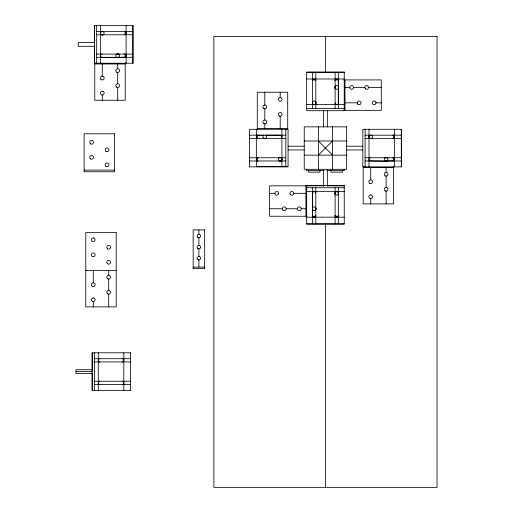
<?xml version="1.0" encoding="UTF-8"?>
<svg xmlns="http://www.w3.org/2000/svg" width="513" height="513" viewBox="0 0 513 513"><rect width="100%" height="100%" fill="white"/><g stroke="black" fill="none" stroke-linecap="round" stroke-linejoin="round"><path stroke-width="0.77" d="M312.789 101.568L312.302 102.921A1.879 1.879 0 0 0 315.854 103.684M316.014 103.222L315.758 101.805M335.149 194.363L334.893 192.946A1.879 1.879 0 0 1 336.15 191.554M338.125 194.6L338.606 193.247A1.879 1.879 0 0 0 338.516 192.76M312.783 79.797L312.564 80.605A1.616 1.616 0 0 1 314.18 78.989A1.616 1.616 0 0 1 315.796 80.605L315.585 79.797M335.329 79.797L335.111 80.605A1.616 1.616 0 0 1 336.727 78.989A1.616 1.616 0 0 1 338.343 80.605L338.343 102.921A1.616 1.616 0 0 1 336.727 104.537A1.616 1.616 0 0 1 335.111 102.921M315.585 216.371L315.796 215.563A1.616 1.616 0 0 1 314.18 217.179A1.616 1.616 0 0 1 312.564 215.563L312.564 193.247A1.616 1.616 0 0 1 314.18 191.631A1.616 1.616 0 0 1 315.796 193.247M338.125 216.371L338.343 215.563A1.616 1.616 0 0 1 336.727 217.179A1.616 1.616 0 0 1 335.111 215.563L335.329 216.371M335.393 86.094L334.842 87.422L335.393 88.749A1.879 1.879 0 0 0 338.535 87.909A1.879 1.879 0 0 0 336.239 85.607A1.879 1.879 0 0 0 335.393 88.749M315.514 210.074L316.066 208.746L315.514 207.412M318.381 155.157L332.527 141.011M116.368 54.378L117.695 53.827L119.022 54.378M266.125 138.144L264.791 138.696L263.464 138.144M384.788 158.023L386.116 157.472L387.443 158.023M103.312 34.737L101.901 34.999A1.879 1.879 0 0 1 101.439 34.833M279.175 157.78L280.592 157.523A1.879 1.879 0 0 1 282.035 159.748M371.733 138.388L370.315 138.645A1.879 1.879 0 0 1 368.873 136.42M125.319 34.563L124.512 34.781A1.616 1.616 0 0 0 126.127 33.165A1.616 1.616 0 0 0 124.512 31.55L125.319 31.768M125.319 57.103L117.695 57.584L102.196 57.321A1.616 1.616 0 0 1 100.58 55.705A1.616 1.616 0 0 1 102.196 54.089M257.167 135.413L263.855 135.188A1.879 1.879 0 0 0 263.355 138.023A1.879 1.879 0 0 0 266.234 138.023A1.879 1.879 0 0 0 265.734 135.188L280.29 135.195A1.616 1.616 0 0 1 281.906 136.811A1.616 1.616 0 0 1 280.29 138.427M257.167 157.953L257.975 157.741A1.616 1.616 0 0 0 256.359 159.357A1.616 1.616 0 0 0 257.975 160.973L257.167 160.755M393.74 138.209L392.932 138.427A1.616 1.616 0 0 0 394.548 136.811A1.616 1.616 0 0 0 392.932 135.195L393.74 135.413M393.74 160.755L386.116 161.229L370.617 160.973A1.616 1.616 0 0 1 369.001 159.357A1.616 1.616 0 0 1 370.617 157.741M96.675 31.55L132.893 31.55M96.675 34.781L132.893 34.781M94.27 42.56L78.265 42.56L78.265 46.311L94.27 46.311M96.675 54.089L132.893 54.089M96.675 57.321L132.893 57.321M116.759 57.334A1.879 1.879 0 0 0 119.574 55.705A1.879 1.879 0 0 0 116.759 54.077A1.879 1.879 0 0 0 116.759 57.334L118.638 57.334M94.777 63.971L125.21 63.971M306.671 72.23L344.242 72.23M306.671 78.989L344.242 78.989M312.564 79.913L315.719 79.913M335.278 79.913L338.599 79.913M343.883 79.913L381.281 79.913L381.281 110.34L343.883 110.34M344.986 87.422L349.725 87.422M353.476 87.422A1.879 1.879 0 0 0 350.661 85.799A1.879 1.879 0 0 0 350.661 89.05A1.879 1.879 0 0 0 353.476 87.422L364.749 87.422M368.507 87.422L381.281 87.422M344.986 102.831L357.234 102.831M376.01 102.831L381.281 102.831M306.671 104.537L344.242 104.537M306.671 108.448L344.242 108.448M257.282 128.551L287.71 128.551M249.6 135.195L285.818 135.195M365.089 135.195L401.307 135.195M249.6 138.427L285.818 138.427M365.089 138.427L401.307 138.427M304.228 141.011L346.679 141.011M288.216 146.205L304.228 146.205M346.679 146.205L362.691 146.205M288.216 149.963L304.228 149.963M346.679 149.963L362.691 149.963M304.228 155.157L346.679 155.157M249.6 157.741L285.818 157.741M365.089 157.741L401.307 157.741M249.6 160.973L285.818 160.973M365.089 160.973L401.307 160.973M257.282 166.494L287.71 166.494M249.523 166.866L288.069 166.866L288.069 129.295L249.523 129.295L249.6 166.866M363.198 167.616L393.625 167.616M84.106 170.085L114.534 170.085M324.254 170.624L306.671 170.624L306.671 169.123M326.653 170.624L344.242 170.624L344.242 169.123M306.671 185.616L324.254 185.616M326.653 185.616L344.242 185.616M324.139 185.828L269.626 185.828L269.626 216.255L307.024 216.255M327.243 185.828L343.864 185.828M306.671 187.72L344.242 187.72M306.671 191.631L344.242 191.631M269.626 193.337L274.897 193.337M293.673 193.337L305.921 193.337M269.626 208.746L282.4 208.746M286.158 208.746L297.431 208.746M301.182 208.746A1.879 1.879 0 0 0 298.367 207.117A1.879 1.879 0 0 0 298.367 210.368A1.879 1.879 0 0 0 301.182 208.746L305.921 208.746M312.308 216.255L315.63 216.255M335.188 216.255L338.343 216.255M306.671 217.179L344.242 217.179M306.671 223.937L344.242 223.937M193.164 267.106L204.661 267.106M85.767 270.595L116.201 270.595M130.661 352.809L92.116 352.809L92.116 390.38L130.661 390.38M94.373 358.709L130.591 358.709M94.373 361.941L130.591 361.941M92.77 369.719L75.962 369.719L75.962 373.477L92.77 373.477M75.962 371.598L92.77 371.598M94.373 381.249L130.591 381.249M94.373 384.481L130.591 384.481M103.549 31.768L102.196 31.287A1.879 1.879 0 0 0 101.715 31.376M278.937 160.749L280.29 161.236A1.879 1.879 0 0 0 281.868 160.21M393.74 157.953L392.932 157.741A1.616 1.616 0 0 1 394.548 159.357A1.616 1.616 0 0 1 392.932 160.973M125.319 54.307L124.512 54.089A1.616 1.616 0 0 1 126.127 55.705A1.616 1.616 0 0 1 124.512 57.321M257.167 138.209L257.975 138.427A1.616 1.616 0 0 1 256.359 136.811A1.616 1.616 0 0 1 257.975 135.195M318.381 141.011L332.527 155.157M338.125 79.797L338.343 80.605M312.783 216.371L312.564 215.563M401.307 129.295L401.307 166.866M394.548 129.295L394.548 166.866M393.625 135.195L393.625 138.35M393.625 157.908L393.625 160.8M393.625 166.513L393.625 203.911L363.198 203.911L363.198 166.513M386.116 167.616L386.116 172.355M386.116 176.106L386.116 187.38M386.116 191.137L386.116 203.911M370.707 167.616L370.707 179.864M370.707 198.64L370.707 203.911M369.001 129.295L369.001 166.866M365.089 129.295L365.089 166.866M344.986 79.913L344.986 110.34M342.472 170.624L342.472 172.131L330.975 172.131L330.975 170.624M338.343 72.23L338.343 108.448M338.343 187.72L338.343 223.937M335.111 72.23L335.111 108.448M335.111 187.72L335.111 223.937M332.527 126.858L332.527 169.309M327.332 110.846L327.332 126.858M327.332 169.309L327.332 186.123M325.454 36.5L325.454 72.532M325.454 223.886L325.454 487.35M323.575 110.846L323.575 126.858M323.575 169.309L323.575 186.123M319.932 170.624L319.932 172.131L308.435 172.131L308.435 170.624M318.381 126.858L318.381 169.309M315.796 72.23L315.796 108.448M315.796 187.72L315.796 223.937M312.564 72.23L312.564 108.448M312.564 187.72L312.564 223.937M305.921 185.828L305.921 216.255M287.71 129.654L287.71 92.257L257.282 92.257L257.282 129.654M285.818 129.295L285.818 166.866M281.906 129.295L281.906 166.866M280.201 92.257L280.201 97.528M280.201 116.304L280.201 128.551M264.791 92.257L264.791 105.03M264.791 108.788L264.791 120.061M264.791 123.813L264.791 128.551M257.282 134.938L257.282 138.26M257.282 157.818L257.282 160.973M256.359 129.295L256.359 166.866M198.909 229.914L198.909 234.274M198.909 237.731L198.909 245.394M198.909 248.85L198.909 256.513M198.909 259.969L198.909 267.106M132.893 25.65L132.893 63.221M130.591 352.809L130.591 390.38M126.127 25.65L126.127 63.221M125.21 31.543L125.21 34.704M125.21 54.263L125.21 57.584M125.21 62.868L125.21 100.266L94.777 100.266L94.777 62.868M123.825 352.809L123.825 390.38M117.695 63.971L117.695 68.704M117.695 72.461L117.695 83.734M117.695 87.492L117.695 100.266M108.685 270.595L108.685 275.327M108.685 279.085L108.685 290.358M108.685 294.116L108.685 306.889M102.292 63.971L102.292 76.219M102.292 94.995L102.292 100.266M100.58 25.65L100.58 63.221M98.278 352.809L98.278 390.38M96.675 25.65L96.675 63.221M94.572 25.65L94.572 42.438M94.572 45.638L94.572 63.221M94.373 352.809L94.373 390.38M93.283 270.595L93.283 282.843M93.283 301.618L93.283 306.889M92.263 352.809L92.263 370.399M92.263 373.592L92.263 390.38M102.683 31.325A1.879 1.879 0 0 1 102.388 35.038M101.035 34.557A1.879 1.879 0 0 1 101.273 31.582M102.196 34.781A1.616 1.616 0 0 1 100.58 33.165A1.616 1.616 0 0 1 102.196 31.55M122.209 358.709A1.616 1.616 0 0 1 123.825 360.325A1.616 1.616 0 0 1 122.209 361.941M99.894 361.941A1.616 1.616 0 0 1 98.278 360.325A1.616 1.616 0 0 1 99.894 358.709M99.894 384.481A1.616 1.616 0 0 1 98.278 382.865A1.616 1.616 0 0 1 99.894 381.249M122.209 381.249A1.616 1.616 0 0 1 123.825 382.865A1.616 1.616 0 0 1 122.209 384.481M315.796 102.921A1.616 1.616 0 0 1 314.18 104.537A1.616 1.616 0 0 1 312.564 102.921M312.34 102.433A1.879 1.879 0 0 1 316.059 102.735M371.566 135.137A1.879 1.879 0 0 1 370.803 138.683M369.039 135.951A1.879 1.879 0 0 1 369.687 135.233M279.803 161.197A1.879 1.879 0 0 1 280.104 157.478M370.617 138.427A1.616 1.616 0 0 1 369.001 136.811A1.616 1.616 0 0 1 370.617 135.195M338.567 193.734A1.879 1.879 0 0 1 334.854 193.433M337.586 191.67A1.879 1.879 0 0 1 338.304 192.317M335.111 193.247A1.616 1.616 0 0 1 336.727 191.631A1.616 1.616 0 0 1 338.343 193.247M280.29 157.741A1.616 1.616 0 0 1 281.906 159.357A1.616 1.616 0 0 1 280.29 160.973M102.388 91.25L101.901 91.288A1.879 1.879 0 0 0 102.196 95.001L102.683 94.963A1.879 1.879 0 0 0 102.388 91.25M280.29 97.515L279.803 97.56A1.879 1.879 0 0 0 280.104 101.273L280.592 101.228A1.879 1.879 0 0 0 280.29 97.515M370.803 194.895L370.315 194.934A1.879 1.879 0 0 0 370.617 198.646L371.104 198.608A1.879 1.879 0 0 0 370.803 194.895M93.379 297.873L92.885 297.912A1.879 1.879 0 0 0 93.186 301.625L93.674 301.586A1.879 1.879 0 0 0 93.379 297.873M132.97 25.65L94.418 25.65L94.418 63.221L132.97 63.221L132.97 25.65M437.038 36.5L213.87 36.5L213.87 487.35L437.038 487.35L437.038 36.5M344.242 72.153L306.671 72.153L306.671 110.699L344.242 110.699L344.242 72.153M346.679 126.858L304.228 126.858L304.228 169.309L346.679 169.309L346.679 126.858M401.384 129.295L362.838 129.295L362.838 166.866L401.384 166.866L401.384 129.295M114.534 133.797L84.106 133.797L84.106 171.74L114.534 171.74L114.534 133.797M344.242 185.469L306.671 185.469L306.671 224.014L344.242 224.014L344.242 185.469M204.661 229.914L193.164 229.914L193.164 268.613L204.661 268.613L204.661 229.914M116.201 232.652L85.767 232.652L85.767 306.889L116.201 306.889L116.201 232.652M93.674 237.949L93.186 237.91A1.879 1.879 0 0 0 92.885 241.623L93.379 241.661A1.879 1.879 0 0 0 93.674 237.949M376.023 102.921L375.978 102.433A1.879 1.879 0 0 0 372.265 102.735L372.31 103.222A1.879 1.879 0 0 0 376.023 102.921M278.642 193.433L278.604 192.946A1.879 1.879 0 0 0 274.891 193.247L274.93 193.734A1.879 1.879 0 0 0 278.642 193.433M100.965 79.425A1.879 1.879 0 0 0 104.107 78.585A1.879 1.879 0 0 0 101.805 76.283A1.879 1.879 0 0 0 100.965 79.425M116.368 86.941A1.879 1.879 0 0 0 119.51 86.094A1.879 1.879 0 0 0 117.208 83.799A1.879 1.879 0 0 0 116.368 86.941M116.759 72.211A1.879 1.879 0 0 0 119.574 70.582A1.879 1.879 0 0 0 116.759 68.954A1.879 1.879 0 0 0 116.759 72.211M106.082 166.456A1.879 1.879 0 0 0 108.903 164.827A1.879 1.879 0 0 0 106.082 163.198A1.879 1.879 0 0 0 106.082 166.456M90.679 158.94A1.879 1.879 0 0 0 93.494 157.311A1.879 1.879 0 0 0 90.679 155.689A1.879 1.879 0 0 0 90.679 158.94M90.679 143.909A1.879 1.879 0 0 0 93.494 142.287A1.879 1.879 0 0 0 90.679 140.658A1.879 1.879 0 0 0 90.679 143.909M106.082 151.425A1.879 1.879 0 0 0 108.903 149.796A1.879 1.879 0 0 0 106.082 148.174A1.879 1.879 0 0 0 106.082 151.425M107.749 293.866A1.879 1.879 0 0 0 110.564 292.237A1.879 1.879 0 0 0 107.749 290.608A1.879 1.879 0 0 0 107.749 293.866M92.34 286.35A1.879 1.879 0 0 0 95.162 284.721A1.879 1.879 0 0 0 92.34 283.093A1.879 1.879 0 0 0 92.34 286.35M107.358 278.54A1.879 1.879 0 0 0 110.5 277.693A1.879 1.879 0 0 0 108.198 275.391A1.879 1.879 0 0 0 107.358 278.54M92.34 256.442A1.879 1.879 0 0 0 95.162 254.814A1.879 1.879 0 0 0 92.34 253.191A1.879 1.879 0 0 0 92.34 256.442M107.749 248.927A1.879 1.879 0 0 0 110.564 247.304A1.879 1.879 0 0 0 107.749 245.676A1.879 1.879 0 0 0 107.749 248.927M107.358 263.656A1.879 1.879 0 0 0 110.5 262.816A1.879 1.879 0 0 0 108.198 260.514A1.879 1.879 0 0 0 107.358 263.656M385.173 190.887A1.879 1.879 0 0 0 387.995 189.259A1.879 1.879 0 0 0 385.173 187.63A1.879 1.879 0 0 0 385.173 190.887M357.785 104.158A1.879 1.879 0 0 0 360.928 103.312A1.879 1.879 0 0 0 358.632 101.016A1.879 1.879 0 0 0 357.785 104.158M365.301 88.749A1.879 1.879 0 0 0 368.443 87.909A1.879 1.879 0 0 0 366.141 85.607A1.879 1.879 0 0 0 365.301 88.749M263.464 108.237A1.879 1.879 0 0 0 266.606 107.397A1.879 1.879 0 0 0 264.31 105.094A1.879 1.879 0 0 0 263.464 108.237M263.855 123.562A1.879 1.879 0 0 0 266.67 121.934A1.879 1.879 0 0 0 263.855 120.311A1.879 1.879 0 0 0 263.855 123.562M282.952 210.074A1.879 1.879 0 0 0 286.094 209.227A1.879 1.879 0 0 0 283.792 206.931A1.879 1.879 0 0 0 282.952 210.074M385.173 175.856A1.879 1.879 0 0 0 387.995 174.228A1.879 1.879 0 0 0 385.173 172.605A1.879 1.879 0 0 0 385.173 175.856M279.258 116.047A1.879 1.879 0 0 0 282.079 114.425A1.879 1.879 0 0 0 279.258 112.796A1.879 1.879 0 0 0 279.258 116.047M385.173 160.979A1.879 1.879 0 0 0 387.995 159.351A1.879 1.879 0 0 0 385.173 157.728A1.879 1.879 0 0 0 385.173 160.979M369.77 183.372A1.879 1.879 0 0 0 372.585 181.743A1.879 1.879 0 0 0 369.77 180.121A1.879 1.879 0 0 0 369.77 183.372M290.467 194.671A1.879 1.879 0 0 0 293.609 193.824A1.879 1.879 0 0 0 291.307 191.522A1.879 1.879 0 0 0 290.467 194.671M312.859 210.074A1.879 1.879 0 0 0 316.002 209.227A1.879 1.879 0 0 0 313.7 206.931A1.879 1.879 0 0 0 312.859 210.074M198.044 259.738A1.731 1.731 0 0 0 200.641 258.244A1.731 1.731 0 0 0 198.044 256.744A1.731 1.731 0 0 0 198.044 259.738M197.691 248.343A1.731 1.731 0 0 0 200.577 247.567A1.731 1.731 0 0 0 198.46 245.451A1.731 1.731 0 0 0 197.691 248.343M197.691 237.224A1.731 1.731 0 0 0 200.577 236.448A1.731 1.731 0 0 0 198.46 234.332A1.731 1.731 0 0 0 197.691 237.224"/></g></svg>
